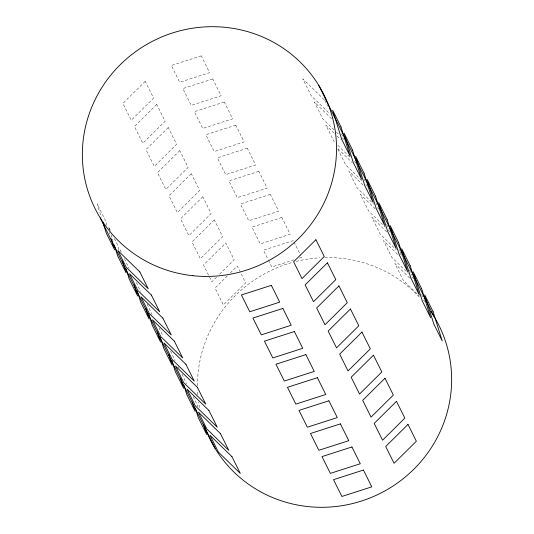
<?xml version="1.0" encoding="UTF-8"?>
<svg xmlns="http://www.w3.org/2000/svg" width="534" height="534" viewBox="0 0 534 534"><rect width="100%" height="100%" fill="white"/><g stroke="black" fill="none" stroke-linecap="round" stroke-linejoin="round"><path stroke-width="0.4" stroke-dasharray="2.67 2" d="M216.577 277.173L211.885 281.818L203.507 265.024L225.802 242.95L234.172 259.744L218.92 274.843M227.337 275.911L215.022 288.113L223.392 304.907L245.68 282.826L240.22 271.879M230.274 273.007L237.31 266.039L239.859 271.152M293.353 240.567L263.422 250.186L268.155 259.678M293.847 259.891L271.793 266.98L268.515 260.412M299.36 258.116L301.723 257.355L300.268 254.438M324.191 99.704L302.831 78.892L311.202 95.686L330.186 114.183M331.547 118.742L314.339 101.981L322.71 118.775L333.984 129.755M336.36 132.065L339.324 134.955M342.294 137.845L344.07 139.581M334.157 133.16L325.853 125.069L334.224 141.857M337.121 136.05L340.685 139.521M337.782 145.328L350.244 157.47M354.396 161.515L356.178 163.25M337.955 148.732L352.193 162.61M361.752 180.552L345.732 164.946L337.728 148.886M365.903 184.604L367.686 186.333M363.113 185.118L348.876 171.24L357.246 188.035L373.86 204.222M377.418 207.686L379.2 209.421M375.215 208.781L360.383 194.329L368.754 211.124L385.368 227.31M388.338 230.201L390.708 232.51M386.729 231.869L371.898 217.418L380.268 234.212L396.288 249.819M399.846 253.283L402.222 255.599M397.643 254.378L383.405 240.507L391.776 257.295L408.39 273.481M411.948 276.952L413.73 278.688M409.752 278.047L394.92 263.596L403.29 280.383L419.31 295.99M423.462 300.041L425.244 301.77M324.779 100.285L327.696 106.119M341.386 133.587L343.208 137.238M364.048 179.037L365.863 182.688M375.923 202.853L377.011 205.043M386.703 224.48L389.253 229.593M398.945 249.031L399.672 250.486M400.033 251.22L401.127 253.41M409.364 269.924L411.908 275.037M421.6 294.474L423.782 298.853M294.08 242.022L299.901 253.703M110.445 230.508L108.622 226.857L109.603 230.014M114.45 238.538L116.993 243.651L118.962 249.959M121.225 252.135L120.137 249.945L120.624 251.521M124.502 258.71L128.994 268.315M136.377 282.526L140.509 291.404M147.157 304.153L152.016 314.493M159.032 327.969L163.037 335.999M170.546 351.058L175.039 360.664M178.416 366.845L179.144 368.306M182.054 374.147L186.553 383.752M193.201 396.502L198.061 406.841M111.079 234.746L113.048 241.061M106.96 225.295L105.485 220.562L97.115 203.768L101.293 217.184M109.17 232.397L109.664 233.972M199.502 407.589A127.82 124.128 -26.5 0 1 198.601 402.009M197.827 394.78A127.82 124.128 -26.5 0 1 197.547 389.927M197.467 385.882A127.82 124.128 -26.5 0 1 293.006 262.234M296.216 261.393A127.82 124.128 -26.5 0 1 319.899 257.795M324.846 257.595A127.82 124.128 -26.5 0 1 420.251 298.092M145.221 81.342L122.933 103.416L131.304 120.203L153.592 98.129L145.221 81.342M156.736 104.424L134.441 126.498L142.818 143.292L165.106 121.218L156.736 104.424M168.243 127.513L145.956 149.587L154.326 166.381L176.614 144.307L168.243 127.513M179.758 150.601L157.463 172.676L165.84 189.47L188.128 167.389L179.758 150.601M191.265 173.69L168.978 195.764L177.348 212.552L199.636 190.478L191.265 173.69M202.78 196.779L180.485 218.853L188.862 235.641L211.15 213.567L202.78 196.779M214.288 219.861L192 241.935L200.37 258.73L222.658 236.655L214.288 219.861M201.265 55.863L171.334 65.488L179.704 82.283L209.635 72.657L201.265 55.863M212.772 78.952L182.842 88.577L191.212 105.365L221.143 95.74L212.772 78.952M224.287 102.041L194.356 111.666L202.726 128.454L232.657 118.828L224.287 102.041M235.794 125.13L205.864 134.748L214.234 151.543L244.165 141.917L235.794 125.13M247.309 148.212L217.378 157.837L225.748 174.631L255.679 165.006L247.309 148.212M258.816 171.301L228.886 180.926L237.256 197.72L267.187 188.095L258.816 171.301M270.331 194.389L240.4 204.015L248.771 220.802L278.701 211.177L270.331 194.389M281.839 217.478L251.908 227.104L260.278 243.891L290.209 234.266L281.839 217.478"/><path stroke-width="0.8" d="M318.685 85.253L433.795 316.128M100.205 217.872L215.315 448.747M203.474 424.196L206.671 434.456L198.301 417.661L195.344 408.196M192.207 401.902L195.157 411.367L186.787 394.573L183.836 385.107M180.452 378.025L183.649 388.278L175.279 371.49L171.835 360.443M168.691 354.149L172.135 365.189L163.764 348.402L160.32 337.354M157.43 331.848L160.627 342.1L152.257 325.313L148.565 313.478M145.915 308.759L149.113 319.018L140.742 302.224L137.298 291.177M134.161 284.882L137.605 295.929L129.235 279.135L126.037 268.882M122.406 261.006L126.091 272.841L117.72 256.053L114.276 245.006M111.139 238.711L114.583 249.752L106.213 232.964L103.015 222.705M430.731 311.389A127.82 124.128 -26.5 0 1 380.809 493.082A127.82 124.128 -26.5 0 1 204.535 426.266M315.908 239.733L293.62 261.807L301.99 278.594L324.278 256.52L315.908 239.733M327.422 262.815L305.134 284.896L313.505 301.683L335.793 279.609L327.422 262.815M338.93 285.904L316.642 307.978L325.012 324.772L347.3 302.698L338.93 285.904M350.444 308.992L328.156 331.067L336.527 347.861L358.815 325.78L350.444 308.992M361.952 332.081L339.664 354.155L348.034 370.943L370.322 348.869L361.952 332.081M373.466 355.17L351.178 377.244L359.549 394.032L381.837 371.958L373.466 355.17M384.974 378.252L362.686 400.333L371.057 417.121L393.344 395.047L384.974 378.252M396.488 401.341L374.2 423.415L382.571 440.21L404.859 418.135L396.488 401.341M407.996 424.43L385.708 446.504L394.079 463.298L416.366 441.224L407.996 424.43M271.345 285.35L241.415 294.975L249.785 311.763L279.723 302.144L271.345 285.35M282.86 308.438L252.929 318.064L261.3 334.851L291.23 325.226L282.86 308.438M294.368 331.527L264.437 341.153L272.807 357.94L302.745 348.315L294.368 331.527M305.882 354.616L275.951 364.235L284.322 381.029L314.252 371.404L305.882 354.616M317.39 377.698L287.459 387.324L295.829 404.118L325.767 394.493L317.39 377.698M328.904 400.787L298.973 410.412L307.344 427.207L337.274 417.581L328.904 400.787M340.412 423.876L310.481 433.501L318.851 450.289L348.782 440.663L340.412 423.876M351.926 446.965L321.995 456.59L330.366 473.378L360.296 463.752L351.926 446.965M363.434 470.054L333.503 479.672L341.873 496.466L371.804 486.841L363.434 470.054M139.848 271.946L117.901 250.559L126.271 267.347L148.218 288.734L139.848 271.946M151.362 295.035L129.408 273.642L137.779 290.436L159.733 311.823L151.362 295.035M162.87 318.124L140.923 296.73L149.293 313.525L171.24 334.911L162.87 318.124M174.384 341.206L152.43 319.819L160.801 336.614L182.755 358L174.384 341.206M185.892 364.295L163.945 342.908L172.315 359.696L194.263 381.089L185.892 364.295M197.406 387.384L175.452 365.997L183.823 382.785L205.777 404.171L197.406 387.384M208.914 410.472L186.967 389.079L195.337 405.873L217.285 427.26L208.914 410.472M220.429 433.561L198.474 412.168L206.845 428.962L228.799 450.349L220.429 433.561M231.936 456.643L209.989 435.257L218.359 452.051L240.307 473.438L231.936 456.643M341.006 126.972L332.635 110.178L341.733 139.374L350.104 156.162L341.006 126.972M352.513 150.061L344.143 133.266L353.241 162.463L361.611 179.25L352.513 150.061M364.028 173.149L355.657 156.355L364.755 185.545L373.126 202.339L364.028 173.149M375.536 196.232L367.165 179.444L376.263 208.634L384.634 225.428L375.536 196.232M387.05 219.32L378.679 202.533L387.777 231.723L396.148 248.51L387.05 219.32M398.558 242.409L390.187 225.615L399.285 254.811L407.656 271.599L398.558 242.409M410.072 265.498L401.701 248.704L410.8 277.9L419.17 294.688L410.072 265.498M421.58 288.587L413.209 271.793L422.307 300.982L430.678 317.777L421.58 288.587M433.094 311.669L424.724 294.881L433.822 324.071L442.192 340.866L433.094 311.669M192.974 275.724A127.82 124.128 -26.5 0 0 326.815 100.986A127.82 124.128 -26.5 0 0 108.542 77.977A127.82 124.128 -26.5 0 0 192.974 275.724"/></g></svg>
